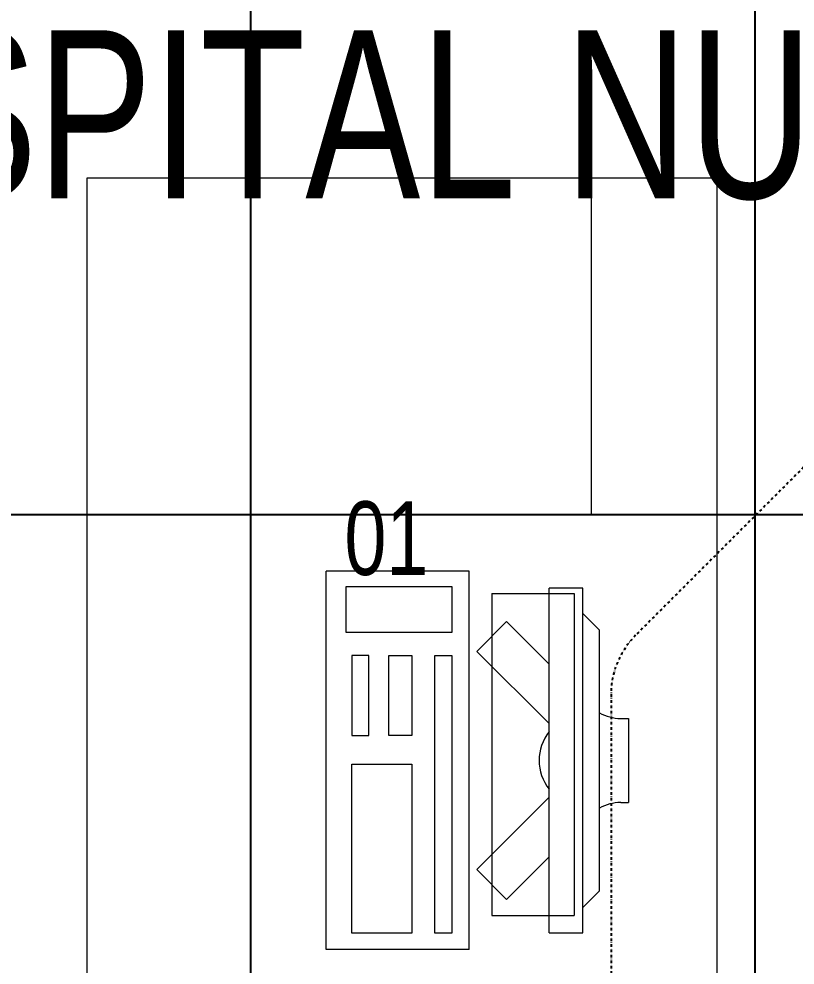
# Model space of a CAD drawing. Extents: x -12260 to 57327, y -29287 to 19916.
# Drawn here: x 40400 to 41324, y 3024 to 4150 of the extents above; entities that cross this region are included whole.
import ezdxf

# ---------------------------------------------------------------- set-up
doc = ezdxf.new("R2010")
doc.units = 0
doc.header["$LTSCALE"] = 0.25
doc.linetypes.add('01-First Floor$0$HIDDEN', pattern=[9.525, 6.35, -3.175])
doc.linetypes.add('DASHDOT', pattern=[25.4, 12.7, -6.35, 0, -6.35])
for name, color, linetype, lineweight in [('01-First Floor$0$72_EGR_BASE_TEXT', 252, 'Continuous', 5), ('01-First Floor$0$72_EGR_EQP_TAG', 142, 'Continuous', 5), ('01-First Floor$0$LOADING', 253, 'Continuous', 5), ('E-LITE-CLNG-CNDT', 6, 'DASHDOT', 35), ('F-ALRM-CLNG-CNDT', 51, 'DASHDOT', 25)]:
    doc.layers.add(name, color=color, linetype=linetype, lineweight=lineweight)
doc.layers.add('01-First Floor$0$FALSE CEILING', color=251, linetype='Continuous')
doc.styles.add('01-First Floor$0$X3G_ENTITY_257CFD', font='swisscl.ttf', dxfattribs={"height": 200})
doc.styles.add('01-First Floor$0$X3G_ENTITY_9EC9', font='swisscl.ttf', dxfattribs={"height": 0.2})

# ---------------------------------------------------------------- blocks, each defined once
blk = doc.blocks.new('01-First Floor$0$ITCWLS1-P')
at = {"layer": '01-First Floor$0$LOADING'}
for p, q in [((-0.17, 0.45), (-0.17, 0)), ((-0.17, 0.45), (0, 0.45)), ((0, 0.45), (0, 0)), ((-0.2651, 0.43, 0), (-0.3051, 0.43, 0)), ((-0.3051, 0.43, 0), (-0.3051, 0.02, 0)), ((-0.2651, 0.43, 0), (-0.2651, 0.02, 0)), ((-0.1496, 0.4305), (-0.1291, 0.4305)), ((-0.1291, 0.4305), (-0.1291, 0.4089)), ((-0.197, 0.4094), (-0.295, 0.4094)), ((-0.295, 0.0264), (-0.295, 0.4094)), ((-0.197, 0.0264), (-0.197, 0.4094)), ((-0.3251, 0.38, 0), (-0.3051, 0.4, 0)), ((-0.3251, 0.38, 0), (-0.3251, 0.07, 0)), ((-0.3503, 0.275), (-0.3596, 0.275)), ((-0.3596, 0.175), (-0.3596, 0.275)), ((-0.3503, 0.175), (-0.3596, 0.175)), ((-0.3251, 0.07, 0), (-0.3051, 0.05, 0)), ((-0.197, 0.0264), (-0.295, 0.0264)), ((-0.3051, 0.02, 0), (-0.2651, 0.02, 0)), ((-0.17, 0), (0, 0))]:
    blk.add_line(p, q, dxfattribs=at)
at = {"layer": '01-First Floor$0$LOADING', "extrusion": (2.48281e-10, 3.18408e-10, -1)}
for p, q in [((-0.2651, 0.3395), (-0.2144, 0.3902)), ((-0.1791, 0.3548), (-0.2144, 0.3902)), ((-0.2651, 0.2688), (-0.1791, 0.3548))]:
    blk.add_line(p, q, dxfattribs=at)
at = {"layer": '01-First Floor$0$LOADING', "extrusion": (2.48281e-10, -3.18408e-10, -1)}
for p, q in [((-0.2651, 0.1812), (-0.1791, 0.0952)), ((-0.2651, 0.1105), (-0.2144, 0.0598)), ((-0.1791, 0.0952), (-0.2144, 0.0598))]:
    blk.add_line(p, q, dxfattribs=at)
at = {"layer": '01-First Floor$0$LOADING'}
for points in [[(-0.1291, 0.4089), (-0.1291, 0.1), (-0.1496, 0.1), (-0.1496, 0.4305)], [(-0.1496, 0.1), (-0.1496, 0.1), (-0.1496, 0.1), (-0.1496, 0.1), (-0.1496, 0.1), (-0.1496, 0.1), (-0.1496, 0.1), (-0.1496, 0.1), (-0.1496, 0.1)], [(-0.1496, 0.1), (-0.1496, 0.1), (-0.1496, 0.1), (-0.1496, 0.1), (-0.1496, 0.1), (-0.1496, 0.1), (-0.1496, 0.1), (-0.1496, 0.1), (-0.1496, 0.1), (-0.1496, 0.1), (-0.1496, 0.1), (-0.1496, 0.1), (-0.1496, 0.1), (-0.1496, 0.1), (-0.1496, 0.1), (-0.1496, 0.1), (-0.1496, 0.1), (-0.1496, 0.1)], [(-0.1496, 0.1), (-0.1496, 0.1), (-0.1496, 0.1), (-0.1496, 0.1), (-0.1496, 0.1), (-0.1496, 0.1), (-0.1496, 0.1), (-0.1496, 0.1), (-0.1496, 0.1), (-0.1496, 0.1)], [(-0.1496, 0.1), (-0.1496, 0.1), (-0.1496, 0.1), (-0.1496, 0.1), (-0.1496, 0.1), (-0.1496, 0.1), (-0.1496, 0.1)], [(-0.1496, 0.1), (-0.1496, 0.1), (-0.1496, 0.1), (-0.1496, 0.1), (-0.1496, 0.1), (-0.1496, 0.1), (-0.1496, 0.1), (-0.1496, 0.1), (-0.1496, 0.1), (-0.1496, 0.1)], [(-0.1496, 0.1), (-0.1496, 0.1), (-0.1496, 0.1), (-0.1496, 0.1), (-0.1496, 0.1), (-0.1496, 0.1), (-0.1496, 0.1), (-0.1496, 0.1), (-0.1496, 0.1), (-0.1496, 0.1), (-0.1496, 0.1), (-0.1496, 0.1), (-0.1496, 0.1), (-0.1496, 0.1), (-0.1496, 0.1)], [(-0.1496, 0.1), (-0.1496, 0.1), (-0.1496, 0.1), (-0.1496, 0.1), (-0.1496, 0.1), (-0.1496, 0.1), (-0.1496, 0.1), (-0.1496, 0.1), (-0.1496, 0.1), (-0.1496, 0.1)], [(-0.1496, 0.1), (-0.1496, 0.1), (-0.1496, 0.1), (-0.1496, 0.1), (-0.1496, 0.1), (-0.1496, 0.1), (-0.1496, 0.1), (-0.1496, 0.1), (-0.1496, 0.1), (-0.1496, 0.1)], [(-0.1496, 0.1), (-0.1496, 0.1), (-0.1496, 0.1), (-0.1496, 0.1), (-0.1496, 0.1), (-0.1496, 0.1), (-0.1496, 0.1), (-0.1496, 0.1), (-0.1496, 0.1), (-0.1496, 0.1), (-0.1496, 0.1), (-0.1496, 0.1), (-0.1496, 0.1), (-0.1496, 0.1), (-0.1496, 0.1), (-0.1496, 0.1), (-0.1496, 0.1), (-0.1496, 0.1), (-0.1496, 0.1), (-0.1496, 0.1), (-0.1496, 0.1), (-0.1496, 0.1), (-0.1496, 0.1), (-0.1496, 0.1), (-0.1496, 0.1), (-0.1496, 0.1), (-0.1496, 0.1), (-0.1496, 0.1), (-0.1496, 0.1), (-0.1496, 0.1), (-0.1496, 0.1), (-0.1496, 0.1), (-0.1496, 0.1), (-0.1496, 0.1), (-0.1496, 0.1), (-0.1496, 0.1), (-0.1496, 0.1), (-0.1496, 0.1), (-0.1496, 0.1), (-0.1496, 0.1), (-0.1496, 0.1), (-0.1496, 0.1), (-0.1496, 0.1), (-0.1496, 0.1), (-0.1496, 0.1), (-0.1496, 0.1), (-0.1496, 0.1), (-0.1496, 0.1), (-0.1496, 0.1), (-0.1496, 0.1), (-0.1496, 0.1), (-0.1496, 0.1), (-0.1496, 0.1), (-0.1496, 0.1)], [(-0.1496, 0.1), (-0.1496, 0.1), (-0.1496, 0.1), (-0.1496, 0.1), (-0.1496, 0.1), (-0.1496, 0.1), (-0.1496, 0.1), (-0.1496, 0.1), (-0.1496, 0.1), (-0.1496, 0.1), (-0.1496, 0.1), (-0.1496, 0.1), (-0.1496, 0.1), (-0.1496, 0.1), (-0.1496, 0.1), (-0.1496, 0.1), (-0.1496, 0.1), (-0.1496, 0.1), (-0.1496, 0.1), (-0.1496, 0.1), (-0.1496, 0.1), (-0.1496, 0.1), (-0.1496, 0.1), (-0.1496, 0.1), (-0.1496, 0.1), (-0.1496, 0.1), (-0.1496, 0.1), (-0.1496, 0.1), (-0.1496, 0.1), (-0.1496, 0.1), (-0.1496, 0.1), (-0.1496, 0.1), (-0.1496, 0.1), (-0.1496, 0.1), (-0.1496, 0.1), (-0.1496, 0.1), (-0.1496, 0.1), (-0.1496, 0.1), (-0.1496, 0.1), (-0.1496, 0.1), (-0.1496, 0.1), (-0.1496, 0.1), (-0.1496, 0.1), (-0.1496, 0.1), (-0.1496, 0.1), (-0.1496, 0.1), (-0.1496, 0.1), (-0.1496, 0.1), (-0.1496, 0.1), (-0.1496, 0.1), (-0.1496, 0.1), (-0.1496, 0.1), (-0.1496, 0.1), (-0.1496, 0.1), (-0.1496, 0.1), (-0.1496, 0.1), (-0.1496, 0.1), (-0.1496, 0.1), (-0.1496, 0.1), (-0.1496, 0.1), (-0.1496, 0.1), (-0.1496, 0.1), (-0.1496, 0.1), (-0.1496, 0.1), (-0.1496, 0.1), (-0.1496, 0.1), (-0.1496, 0.1), (-0.1496, 0.1), (-0.1496, 0.1), (-0.1496, 0.1), (-0.1496, 0.1), (-0.1496, 0.1), (-0.1496, 0.1), (-0.1496, 0.1), (-0.1496, 0.1), (-0.1496, 0.1), (-0.1496, 0.1), (-0.1496, 0.1), (-0.1496, 0.1), (-0.1496, 0.1), (-0.1496, 0.1), (-0.1496, 0.1), (-0.1496, 0.1), (-0.1496, 0.1), (-0.1496, 0.1), (-0.1496, 0.1), (-0.1496, 0.1), (-0.1496, 0.1), (-0.1496, 0.1)], [(-0.1496, 0.1), (-0.1496, 0.1), (-0.1496, 0.1), (-0.1496, 0.1), (-0.1496, 0.1), (-0.1496, 0.1), (-0.1496, 0.1), (-0.1496, 0.1), (-0.1496, 0.1), (-0.1496, 0.1), (-0.1496, 0.1), (-0.1496, 0.1)], [(-0.1496, 0.1), (-0.1496, 0.1), (-0.1496, 0.1), (-0.1496, 0.1), (-0.1496, 0.1), (-0.1496, 0.1), (-0.1496, 0.1)], [(-0.1496, 0.1), (-0.1496, 0.1), (-0.1496, 0.1), (-0.1496, 0.1), (-0.1496, 0.1), (-0.1496, 0.1), (-0.1496, 0.1), (-0.1496, 0.1), (-0.1496, 0.1), (-0.1496, 0.1), (-0.1496, 0.1), (-0.1496, 0.1), (-0.1496, 0.1), (-0.1496, 0.1), (-0.1496, 0.1), (-0.1496, 0.1), (-0.1496, 0.1)], [(-0.1496, 0.1), (-0.1496, 0.1), (-0.1496, 0.1), (-0.1496, 0.1), (-0.1496, 0.1), (-0.1496, 0.1), (-0.1496, 0.1), (-0.1496, 0.1), (-0.1496, 0.1), (-0.1496, 0.1), (-0.1496, 0.1), (-0.1496, 0.1), (-0.1496, 0.1), (-0.1496, 0.1), (-0.1496, 0.1), (-0.1496, 0.1), (-0.1496, 0.1), (-0.1496, 0.1), (-0.1496, 0.1), (-0.1496, 0.1), (-0.1496, 0.1), (-0.1496, 0.1), (-0.1496, 0.1), (-0.1496, 0.1), (-0.1496, 0.1), (-0.1496, 0.1), (-0.1496, 0.1), (-0.1496, 0.1), (-0.1496, 0.1), (-0.1496, 0.1), (-0.1496, 0.1), (-0.1496, 0.1), (-0.1496, 0.1), (-0.1496, 0.1), (-0.1496, 0.1), (-0.1496, 0.1), (-0.1496, 0.1), (-0.1496, 0.1), (-0.1496, 0.1), (-0.1496, 0.1), (-0.1496, 0.1), (-0.1496, 0.1), (-0.1496, 0.1), (-0.1496, 0.1), (-0.1496, 0.1), (-0.1496, 0.1), (-0.1496, 0.1), (-0.1496, 0.1), (-0.1496, 0.1), (-0.1496, 0.1), (-0.1496, 0.1), (-0.1496, 0.1), (-0.1496, 0.1), (-0.1496, 0.1), (-0.1496, 0.1), (-0.1496, 0.1), (-0.1496, 0.1), (-0.1496, 0.1), (-0.1496, 0.1), (-0.1496, 0.1), (-0.1496, 0.1), (-0.1496, 0.1), (-0.1496, 0.1), (-0.1496, 0.1), (-0.1496, 0.1), (-0.1496, 0.1), (-0.1496, 0.1), (-0.1496, 0.1), (-0.1496, 0.1), (-0.1496, 0.1), (-0.1496, 0.1), (-0.1496, 0.1), (-0.1496, 0.1), (-0.1496, 0.1), (-0.1496, 0.1), (-0.1496, 0.1), (-0.1496, 0.1), (-0.1496, 0.1), (-0.1496, 0.1), (-0.1496, 0.1), (-0.1496, 0.1), (-0.1496, 0.1), (-0.1496, 0.1), (-0.1496, 0.1), (-0.1496, 0.1), (-0.1496, 0.1), (-0.1496, 0.1), (-0.1496, 0.1), (-0.1496, 0.1), (-0.1496, 0.1), (-0.1496, 0.1), (-0.1496, 0.1), (-0.1496, 0.1), (-0.1496, 0.1), (-0.1496, 0.1), (-0.1496, 0.1), (-0.1496, 0.1), (-0.1496, 0.1), (-0.1496, 0.1), (-0.1496, 0.1), (-0.1496, 0.1), (-0.1496, 0.1), (-0.1496, 0.1), (-0.1496, 0.1), (-0.1496, 0.1), (-0.1496, 0.1), (-0.1496, 0.1), (-0.1496, 0.1), (-0.1496, 0.1), (-0.1496, 0.1), (-0.1496, 0.1)], [(-0.1496, 0.1), (-0.1496, 0.1), (-0.1496, 0.1), (-0.1496, 0.1), (-0.1496, 0.1), (-0.1496, 0.1), (-0.1496, 0.1), (-0.1496, 0.1)]]:
    blk.add_lwpolyline(points, dxfattribs=at)
for points in [[(-0.1019, 0.4305), (-0.0304, 0.4305), (-0.0304, 0.2294), (-0.1019, 0.2294)], [(-0.1019, 0.1954), (-0.0747, 0.1954), (-0.0747, 0.1), (-0.1019, 0.1)], [(-0.0304, 0.1954), (-0.0508, 0.1954), (-0.0508, 0.1), (-0.0304, 0.1)], [(-0.1496, 0.1), (-0.1496, 0.1), (-0.1496, 0.1), (-0.1496, 0.1), (-0.1496, 0.1), (-0.1496, 0.1), (-0.1496, 0.1), (-0.1496, 0.1), (-0.1496, 0.1), (-0.1496, 0.1), (-0.1496, 0.1), (-0.1496, 0.1), (-0.1496, 0.1), (-0.1496, 0.1), (-0.1496, 0.1), (-0.1496, 0.1), (-0.1496, 0.1), (-0.1496, 0.1), (-0.1496, 0.1), (-0.1496, 0.1), (-0.1496, 0.1), (-0.1496, 0.1), (-0.1496, 0.1), (-0.1496, 0.1), (-0.1496, 0.1), (-0.1496, 0.1), (-0.1496, 0.1), (-0.1496, 0.1), (-0.1496, 0.1), (-0.1496, 0.1), (-0.1496, 0.1), (-0.1496, 0.1), (-0.1496, 0.1), (-0.1496, 0.1), (-0.1496, 0.1), (-0.1496, 0.1), (-0.1496, 0.1), (-0.1496, 0.1), (-0.1496, 0.1), (-0.1496, 0.1), (-0.1496, 0.1), (-0.1496, 0.1), (-0.1496, 0.1), (-0.1496, 0.1), (-0.1496, 0.1), (-0.1496, 0.1), (-0.1496, 0.1), (-0.1496, 0.1), (-0.1496, 0.1), (-0.1496, 0.1), (-0.1496, 0.1), (-0.1496, 0.1), (-0.1496, 0.1), (-0.1496, 0.1), (-0.1496, 0.1), (-0.1496, 0.1), (-0.1496, 0.1), (-0.1496, 0.1), (-0.1496, 0.1), (-0.1496, 0.1), (-0.1496, 0.1), (-0.1496, 0.1), (-0.1496, 0.1), (-0.1496, 0.1), (-0.1496, 0.1), (-0.1496, 0.1), (-0.1496, 0.1), (-0.1496, 0.1), (-0.1496, 0.1), (-0.1496, 0.1), (-0.1496, 0.1), (-0.1496, 0.1), (-0.1496, 0.1), (-0.1496, 0.1), (-0.1496, 0.1), (-0.1496, 0.1), (-0.1496, 0.1), (-0.1496, 0.1), (-0.1496, 0.1), (-0.1496, 0.1), (-0.1496, 0.1), (-0.1496, 0.1), (-0.1496, 0.1), (-0.1496, 0.1), (-0.1496, 0.1), (-0.1496, 0.1), (-0.1496, 0.1), (-0.1496, 0.1), (-0.1496, 0.1), (-0.1496, 0.1), (-0.1496, 0.1), (-0.1496, 0.1), (-0.1496, 0.1), (-0.1496, 0.1), (-0.1496, 0.1), (-0.1496, 0.1), (-0.1496, 0.1), (-0.1496, 0.1), (-0.1496, 0.1), (-0.1496, 0.1), (-0.1496, 0.1), (-0.1496, 0.1), (-0.1496, 0.1), (-0.1496, 0.1), (-0.1496, 0.1), (-0.1496, 0.1), (-0.1496, 0.1), (-0.1496, 0.1), (-0.1496, 0.1), (-0.1496, 0.1), (-0.1496, 0.1), (-0.1496, 0.1), (-0.1496, 0.1), (-0.1496, 0.1), (-0.1496, 0.1), (-0.1496, 0.1), (-0.1496, 0.1), (-0.1496, 0.1), (-0.1496, 0.1), (-0.1496, 0.1), (-0.1496, 0.1), (-0.1496, 0.1), (-0.1496, 0.1), (-0.1496, 0.1), (-0.1496, 0.1), (-0.1496, 0.1), (-0.1496, 0.1), (-0.1496, 0.1), (-0.1496, 0.1), (-0.1496, 0.1), (-0.1496, 0.1), (-0.1496, 0.1), (-0.1496, 0.1), (-0.1496, 0.1), (-0.1496, 0.1), (-0.1496, 0.1), (-0.1496, 0.1), (-0.1496, 0.1), (-0.1496, 0.1), (-0.1496, 0.1), (-0.1496, 0.1), (-0.1496, 0.1), (-0.1496, 0.1), (-0.1496, 0.1), (-0.1496, 0.1), (-0.1496, 0.1), (-0.1496, 0.1), (-0.1496, 0.1), (-0.1496, 0.1), (-0.1496, 0.1), (-0.1496, 0.1), (-0.1496, 0.1), (-0.1496, 0.1), (-0.1496, 0.1), (-0.1496, 0.1), (-0.1496, 0.1), (-0.1496, 0.1), (-0.1496, 0.1), (-0.1496, 0.1), (-0.1496, 0.1), (-0.1496, 0.1), (-0.1496, 0.1), (-0.1496, 0.1), (-0.1496, 0.1), (-0.1496, 0.1), (-0.1496, 0.1), (-0.1496, 0.1), (-0.1496, 0.1), (-0.1496, 0.1), (-0.1496, 0.1), (-0.1496, 0.1), (-0.1496, 0.1), (-0.1496, 0.1), (-0.1496, 0.1), (-0.1496, 0.1), (-0.1496, 0.1), (-0.1496, 0.1), (-0.1496, 0.1), (-0.1496, 0.1), (-0.1496, 0.1), (-0.1496, 0.1), (-0.1496, 0.1), (-0.1496, 0.1), (-0.1496, 0.1), (-0.1496, 0.1), (-0.1496, 0.1), (-0.1496, 0.1), (-0.1496, 0.1), (-0.1496, 0.1), (-0.1496, 0.1), (-0.1496, 0.1), (-0.1496, 0.1), (-0.1496, 0.1), (-0.1496, 0.1), (-0.1496, 0.1), (-0.1496, 0.1), (-0.1496, 0.1), (-0.1496, 0.1), (-0.1496, 0.1), (-0.1496, 0.1), (-0.1496, 0.1), (-0.1496, 0.1), (-0.1496, 0.1), (-0.1496, 0.1), (-0.1496, 0.1), (-0.1496, 0.1), (-0.1496, 0.1), (-0.1496, 0.1), (-0.1496, 0.1), (-0.1496, 0.1), (-0.1496, 0.1), (-0.1496, 0.1), (-0.1496, 0.1), (-0.1496, 0.1), (-0.1496, 0.1), (-0.1496, 0.1), (-0.1496, 0.1), (-0.1496, 0.1), (-0.1496, 0.1), (-0.1496, 0.1), (-0.1496, 0.1), (-0.1496, 0.1), (-0.1496, 0.1), (-0.1496, 0.1), (-0.1496, 0.1), (-0.1496, 0.1), (-0.1496, 0.1), (-0.1496, 0.1), (-0.1496, 0.1), (-0.1496, 0.1), (-0.1496, 0.1), (-0.1496, 0.1), (-0.1496, 0.1), (-0.1496, 0.1), (-0.1496, 0.1), (-0.1496, 0.1), (-0.1496, 0.1), (-0.1496, 0.1), (-0.1496, 0.1), (-0.1496, 0.1), (-0.1496, 0.1), (-0.1496, 0.1), (-0.1496, 0.1), (-0.1496, 0.1), (-0.1496, 0.1), (-0.1496, 0.1), (-0.1496, 0.1), (-0.1496, 0.1), (-0.1496, 0.1), (-0.1496, 0.1), (-0.1496, 0.1), (-0.1496, 0.1), (-0.1496, 0.1), (-0.1496, 0.1), (-0.1496, 0.1), (-0.1496, 0.1), (-0.1496, 0.1), (-0.1496, 0.1), (-0.1496, 0.1), (-0.1496, 0.1), (-0.1496, 0.1), (-0.1496, 0.1), (-0.1496, 0.1), (-0.1496, 0.1), (-0.1496, 0.1), (-0.1496, 0.1), (-0.1496, 0.1), (-0.1496, 0.1), (-0.1496, 0.1), (-0.1496, 0.1), (-0.1496, 0.1), (-0.1496, 0.1), (-0.1496, 0.1), (-0.1496, 0.1), (-0.1496, 0.1), (-0.1496, 0.1), (-0.1496, 0.1)], [(-0.1496, 0.1), (-0.1496, 0.1), (-0.1496, 0.1), (-0.1496, 0.1), (-0.1496, 0.1), (-0.1496, 0.1), (-0.1496, 0.1), (-0.1496, 0.1), (-0.1496, 0.1), (-0.1496, 0.1), (-0.1496, 0.1), (-0.1496, 0.1), (-0.1496, 0.1), (-0.1496, 0.1), (-0.1496, 0.1), (-0.1496, 0.1), (-0.1496, 0.1), (-0.1496, 0.1), (-0.1496, 0.1), (-0.1496, 0.1), (-0.1496, 0.1), (-0.1496, 0.1), (-0.1496, 0.1), (-0.1496, 0.1), (-0.1496, 0.1), (-0.1496, 0.1), (-0.1496, 0.1), (-0.1496, 0.1), (-0.1496, 0.1), (-0.1496, 0.1), (-0.1496, 0.1), (-0.1496, 0.1), (-0.1496, 0.1), (-0.1496, 0.1), (-0.1496, 0.1), (-0.1496, 0.1), (-0.1496, 0.1), (-0.1496, 0.1), (-0.1496, 0.1), (-0.1496, 0.1), (-0.1496, 0.1), (-0.1496, 0.1), (-0.1496, 0.1), (-0.1496, 0.1), (-0.1496, 0.1), (-0.1496, 0.1), (-0.1496, 0.1), (-0.1496, 0.1), (-0.1496, 0.1), (-0.1496, 0.1), (-0.1496, 0.1), (-0.1496, 0.1), (-0.1496, 0.1), (-0.1496, 0.1), (-0.1496, 0.1), (-0.1496, 0.1), (-0.1496, 0.1), (-0.1496, 0.1), (-0.1496, 0.1), (-0.1496, 0.1), (-0.1496, 0.1), (-0.1496, 0.1), (-0.1496, 0.1), (-0.1496, 0.1), (-0.1496, 0.1), (-0.1496, 0.1), (-0.1496, 0.1), (-0.1496, 0.1), (-0.1496, 0.1), (-0.1496, 0.1), (-0.1496, 0.1), (-0.1496, 0.1), (-0.1496, 0.1), (-0.1496, 0.1), (-0.1496, 0.1), (-0.1496, 0.1), (-0.1496, 0.1), (-0.1496, 0.1), (-0.1496, 0.1), (-0.1496, 0.1), (-0.1496, 0.1), (-0.1496, 0.1), (-0.1496, 0.1), (-0.1496, 0.1), (-0.1496, 0.1), (-0.1496, 0.1), (-0.1496, 0.1), (-0.1496, 0.1), (-0.1496, 0.1), (-0.1496, 0.1), (-0.1496, 0.1), (-0.1496, 0.1), (-0.1496, 0.1), (-0.1496, 0.1), (-0.1496, 0.1), (-0.1496, 0.1), (-0.1496, 0.1), (-0.1496, 0.1), (-0.1496, 0.1), (-0.1496, 0.1), (-0.1496, 0.1), (-0.1496, 0.1), (-0.1496, 0.1), (-0.1496, 0.1), (-0.1496, 0.1), (-0.1496, 0.1), (-0.1496, 0.1), (-0.1496, 0.1), (-0.1496, 0.1), (-0.1496, 0.1), (-0.1496, 0.1), (-0.1496, 0.1), (-0.1496, 0.1), (-0.1496, 0.1), (-0.1496, 0.1), (-0.1496, 0.1), (-0.1496, 0.1), (-0.1496, 0.1), (-0.1496, 0.1), (-0.1496, 0.1), (-0.1496, 0.1), (-0.1496, 0.1), (-0.1496, 0.1), (-0.1496, 0.1), (-0.1496, 0.1), (-0.1496, 0.1), (-0.1496, 0.1), (-0.1496, 0.1), (-0.1496, 0.1), (-0.1496, 0.1), (-0.1496, 0.1), (-0.1496, 0.1), (-0.1496, 0.1), (-0.1496, 0.1), (-0.1496, 0.1), (-0.1496, 0.1), (-0.1496, 0.1), (-0.1496, 0.1), (-0.1496, 0.1), (-0.1496, 0.1), (-0.1496, 0.1), (-0.1496, 0.1), (-0.1496, 0.1), (-0.1496, 0.1), (-0.1496, 0.1), (-0.1496, 0.1), (-0.1496, 0.1), (-0.1496, 0.1), (-0.1496, 0.1), (-0.1496, 0.1), (-0.1496, 0.1), (-0.1496, 0.1), (-0.1496, 0.1), (-0.1496, 0.1), (-0.1496, 0.1), (-0.1496, 0.1), (-0.1496, 0.1), (-0.1496, 0.1), (-0.1496, 0.1), (-0.1496, 0.1), (-0.1496, 0.1), (-0.1496, 0.1), (-0.1496, 0.1), (-0.1496, 0.1), (-0.1496, 0.1), (-0.1496, 0.1), (-0.1496, 0.1), (-0.1496, 0.1), (-0.1496, 0.1), (-0.1496, 0.1), (-0.1496, 0.1), (-0.1496, 0.1), (-0.1496, 0.1), (-0.1496, 0.1), (-0.1496, 0.1), (-0.1496, 0.1), (-0.1496, 0.1), (-0.1496, 0.1), (-0.1496, 0.1), (-0.1496, 0.1), (-0.1496, 0.1), (-0.1496, 0.1), (-0.1496, 0.1), (-0.1496, 0.1), (-0.1496, 0.1), (-0.1496, 0.1), (-0.1496, 0.1), (-0.1496, 0.1), (-0.1496, 0.1), (-0.1496, 0.1), (-0.1496, 0.1), (-0.1496, 0.1), (-0.1496, 0.1), (-0.1496, 0.1), (-0.1496, 0.1), (-0.1496, 0.1), (-0.1496, 0.1), (-0.1496, 0.1), (-0.1496, 0.1), (-0.1496, 0.1), (-0.1496, 0.1), (-0.1496, 0.1), (-0.1496, 0.1), (-0.1496, 0.1), (-0.1496, 0.1), (-0.1496, 0.1), (-0.1496, 0.1), (-0.1496, 0.1), (-0.1496, 0.1), (-0.1496, 0.1), (-0.1496, 0.1), (-0.1496, 0.1), (-0.1496, 0.1), (-0.1496, 0.1)], [(-0.1496, 0.1), (-0.1496, 0.1), (-0.1496, 0.1), (-0.1496, 0.1), (-0.1496, 0.1), (-0.1496, 0.1), (-0.1496, 0.1), (-0.1496, 0.1), (-0.1496, 0.1), (-0.1496, 0.1), (-0.1496, 0.1), (-0.1496, 0.1), (-0.1496, 0.1), (-0.1496, 0.1), (-0.1496, 0.1), (-0.1496, 0.1), (-0.1496, 0.1), (-0.1496, 0.1), (-0.1496, 0.1), (-0.1496, 0.1), (-0.1496, 0.1), (-0.1496, 0.1), (-0.1496, 0.1), (-0.1496, 0.1), (-0.1496, 0.1), (-0.1496, 0.1), (-0.1496, 0.1), (-0.1496, 0.1), (-0.1496, 0.1), (-0.1496, 0.1), (-0.1496, 0.1), (-0.1496, 0.1), (-0.1496, 0.1), (-0.1496, 0.1), (-0.1496, 0.1), (-0.1496, 0.1), (-0.1496, 0.1), (-0.1496, 0.1), (-0.1496, 0.1), (-0.1496, 0.1), (-0.1496, 0.1), (-0.1496, 0.1), (-0.1496, 0.1), (-0.1496, 0.1), (-0.1496, 0.1), (-0.1496, 0.1), (-0.1496, 0.1), (-0.1496, 0.1), (-0.1496, 0.1), (-0.1496, 0.1), (-0.1496, 0.1), (-0.1496, 0.1), (-0.1496, 0.1), (-0.1496, 0.1), (-0.1496, 0.1), (-0.1496, 0.1), (-0.1496, 0.1), (-0.1496, 0.1), (-0.1496, 0.1), (-0.1496, 0.1), (-0.1496, 0.1), (-0.1496, 0.1), (-0.1496, 0.1), (-0.1496, 0.1), (-0.1496, 0.1), (-0.1496, 0.1), (-0.1496, 0.1), (-0.1496, 0.1), (-0.1496, 0.1), (-0.1496, 0.1), (-0.1496, 0.1), (-0.1496, 0.1), (-0.1496, 0.1), (-0.1496, 0.1), (-0.1496, 0.1), (-0.1496, 0.1), (-0.1496, 0.1), (-0.1496, 0.1), (-0.1496, 0.1), (-0.1496, 0.1), (-0.1496, 0.1), (-0.1496, 0.1), (-0.1496, 0.1), (-0.1496, 0.1), (-0.1496, 0.1), (-0.1496, 0.1), (-0.1496, 0.1), (-0.1496, 0.1), (-0.1496, 0.1), (-0.1496, 0.1), (-0.1496, 0.1), (-0.1496, 0.1), (-0.1496, 0.1), (-0.1496, 0.1), (-0.1496, 0.1), (-0.1496, 0.1), (-0.1496, 0.1), (-0.1496, 0.1), (-0.1496, 0.1), (-0.1496, 0.1), (-0.1496, 0.1), (-0.1496, 0.1), (-0.1496, 0.1), (-0.1496, 0.1), (-0.1496, 0.1), (-0.1496, 0.1), (-0.1496, 0.1), (-0.1496, 0.1), (-0.1496, 0.1), (-0.1496, 0.1), (-0.1496, 0.1), (-0.1496, 0.1), (-0.1496, 0.1), (-0.1496, 0.1), (-0.1496, 0.1), (-0.1496, 0.1), (-0.1496, 0.1), (-0.1496, 0.1), (-0.1496, 0.1), (-0.1496, 0.1), (-0.1496, 0.1), (-0.1496, 0.1), (-0.1496, 0.1), (-0.1496, 0.1), (-0.1496, 0.1), (-0.1496, 0.1), (-0.1496, 0.1), (-0.1496, 0.1), (-0.1496, 0.1), (-0.1496, 0.1), (-0.1496, 0.1), (-0.1496, 0.1), (-0.1496, 0.1), (-0.1496, 0.1), (-0.1496, 0.1), (-0.1496, 0.1), (-0.1496, 0.1), (-0.1496, 0.1), (-0.1496, 0.1), (-0.1496, 0.1), (-0.1496, 0.1), (-0.1496, 0.1), (-0.1496, 0.1), (-0.1496, 0.1), (-0.1496, 0.1), (-0.1496, 0.1), (-0.1496, 0.1), (-0.1496, 0.1), (-0.1496, 0.1), (-0.1496, 0.1), (-0.1496, 0.1), (-0.1496, 0.1), (-0.1496, 0.1), (-0.1496, 0.1), (-0.1496, 0.1), (-0.1496, 0.1), (-0.1496, 0.1), (-0.1496, 0.1), (-0.1496, 0.1), (-0.1496, 0.1), (-0.1496, 0.1), (-0.1496, 0.1), (-0.1496, 0.1), (-0.1496, 0.1), (-0.1496, 0.1), (-0.1496, 0.1), (-0.1496, 0.1), (-0.1496, 0.1), (-0.1496, 0.1), (-0.1496, 0.1), (-0.1496, 0.1), (-0.1496, 0.1), (-0.1496, 0.1), (-0.1496, 0.1), (-0.1496, 0.1), (-0.1496, 0.1), (-0.1496, 0.1), (-0.1496, 0.1), (-0.1496, 0.1), (-0.1496, 0.1), (-0.1496, 0.1), (-0.1496, 0.1), (-0.1496, 0.1), (-0.1496, 0.1), (-0.1496, 0.1), (-0.1496, 0.1), (-0.1496, 0.1), (-0.1496, 0.1), (-0.1496, 0.1), (-0.1496, 0.1), (-0.1496, 0.1), (-0.1496, 0.1), (-0.1496, 0.1), (-0.1496, 0.1), (-0.1496, 0.1), (-0.1496, 0.1), (-0.1496, 0.1), (-0.1496, 0.1), (-0.1496, 0.1), (-0.1496, 0.1), (-0.1496, 0.1), (-0.1496, 0.1), (-0.1496, 0.1), (-0.1496, 0.1), (-0.1496, 0.1), (-0.1496, 0.1), (-0.1496, 0.1), (-0.1496, 0.1), (-0.1496, 0.1), (-0.1496, 0.1), (-0.1496, 0.1), (-0.1496, 0.1), (-0.1496, 0.1), (-0.1496, 0.1), (-0.1496, 0.1), (-0.1496, 0.1), (-0.1496, 0.1), (-0.1496, 0.1), (-0.1496, 0.1)], [(-0.1496, 0.0727), (-0.0236, 0.0727), (-0.0236, 0.0182), (-0.1496, 0.0182)]]:
    blk.add_lwpolyline(points, close=True, dxfattribs=at)
for centre, radius, start, end in [((-0.3503, 0.325), 0.05, 270, 300.3093), ((-0.3089, 0.225), 0.0556, 321.9431, 38.0569), ((-0.3503, 0.125), 0.05, 59.6907, 90)]:
    blk.add_arc(centre, radius, start, end, dxfattribs=at)
blk = doc.blocks.new('01-First Floor$0$GF21043-P')
at = {"color": 0}
for p, q in [((0.8, 0.75), (-0.8, 0.75)), ((-0.8, 0.75), (-0.8, 0)), ((-0.8, 0), (0.8, 0))]:
    blk.add_line(p, q, dxfattribs=at)
at = {"color": 0, "linetype": '01-First Floor$0$HIDDEN'}
for p, q in [((-0.8, 0.6), (-0.4, 0.6)), ((-0.4, 0.6), (-0.4, 0))]:
    blk.add_line(p, q, dxfattribs=at)
blk = doc.blocks.new('01-First Floor')
at = {"layer": '01-First Floor$0$FALSE CEILING', "linetype": 'Continuous'}
for p, q in [((40676, 2360), (40676, 5435)), ((41276, 2360), (41276, 5435)), ((39476, 3560), (43476, 3560))]:
    blk.add_line(p, q, dxfattribs=at)
at = {"layer": '01-First Floor$0$LOADING', "extrusion": (-6.18937e-17, 3.19512e-06, 1), "xscale": 1000.000000000006, "yscale": 1000.000000000006, "zscale": 1000.000000000006, "rotation": 269.9999999999996}
blk.add_blockref('01-First Floor$0$GF21043-P', (40481, 3160, -0.1), dxfattribs=at)
at = {"layer": '01-First Floor$0$LOADING', "xscale": 1000, "yscale": 1000, "zscale": 1000, "rotation": 180}
blk.add_blockref('01-First Floor$0$ITCWLS1-P', (40765.8, 3492.5, -0.1), dxfattribs=at)
at = {"layer": '01-First Floor$0$72_EGR_BASE_TEXT', "insert": (41230.7, 4136.2, 0), "char_height": 200, "attachment_point": 2, "style": '01-First Floor$0$X3G_ENTITY_9EC9'}
blk.add_mtext('HOSPITAL NUTRITIONIST', dxfattribs=at)
at = {"layer": '01-First Floor$0$72_EGR_EQP_TAG', "insert": (40837.4, 3575.7, -0.1), "char_height": 87.47, "attachment_point": 2, "style": '01-First Floor$0$X3G_ENTITY_257CFD'}
blk.add_mtext('01', dxfattribs=at)

msp = doc.modelspace()

# ---------------------------------------------------------------- linework, layer by layer
at = {"layer": 'F-ALRM-CLNG-CNDT'}
msp.add_lwpolyline([(41470.6, 3753.2), (41133.9, 3416.5, 0.198912), (41104.6, 3345.8), (41104.6, 1202.8, 0.198912), (41133.9, 1132.1), (41470.6, 795.4)], format="xyb", dxfattribs=at)

# ---------------------------------------------------------------- block references
at = {"layer": 'E-LITE-CLNG-CNDT'}
msp.add_blockref('01-First Floor', (0, 0), dxfattribs=at)

doc.saveas('drawing.dxf')
